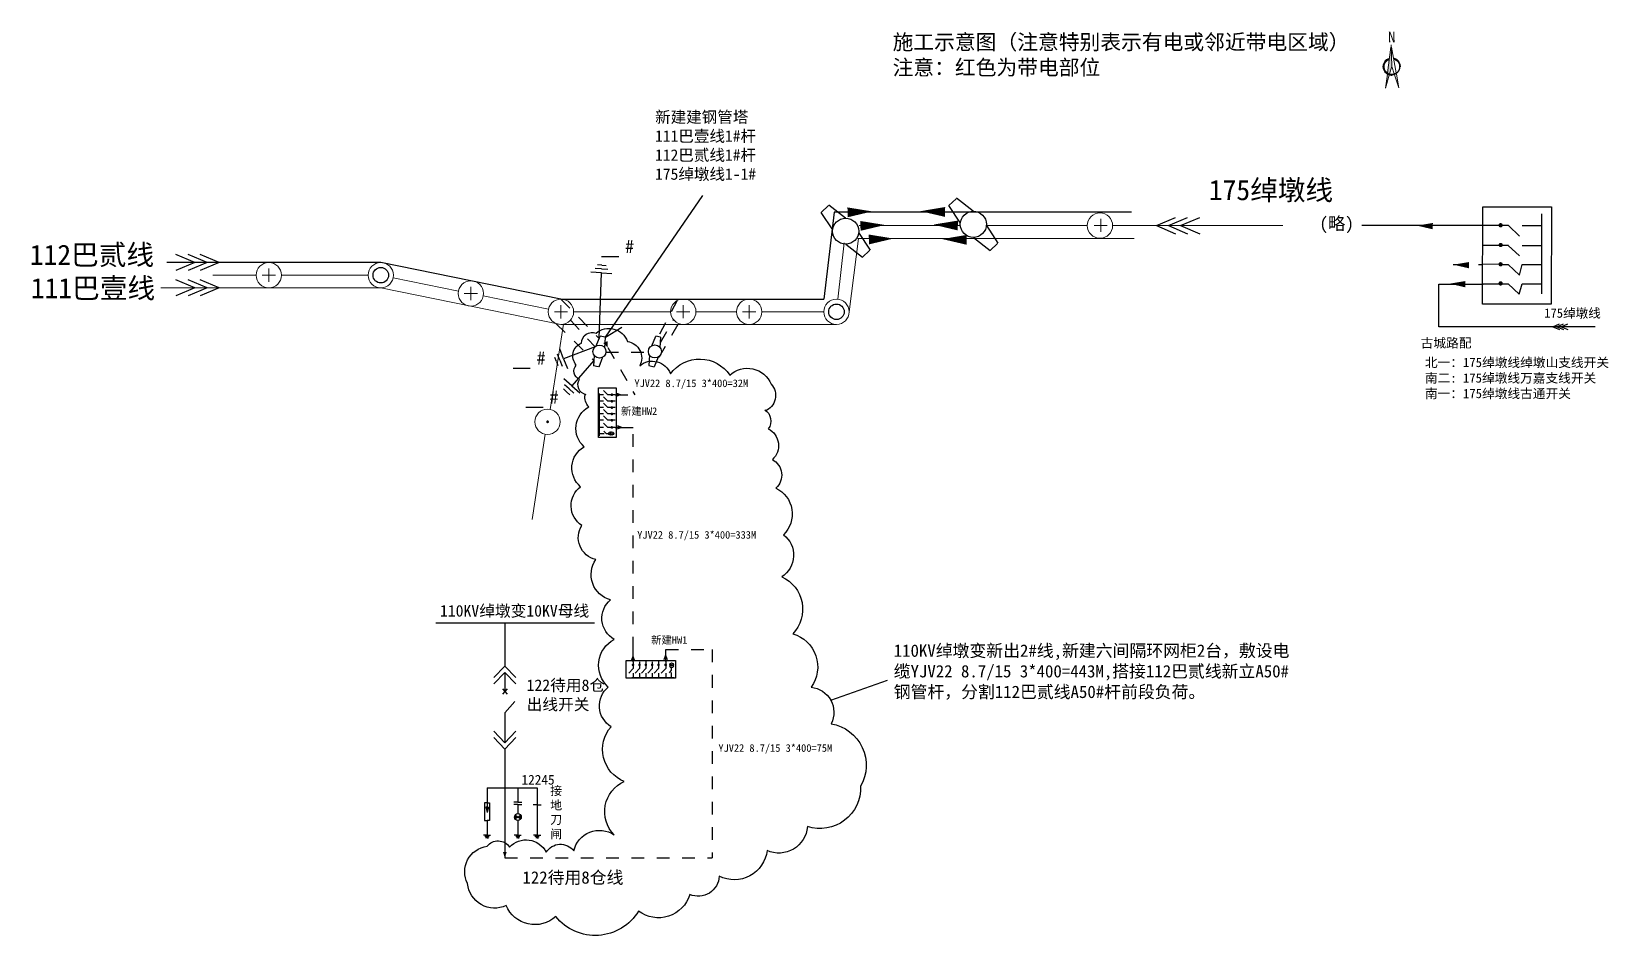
# Model space of a CAD drawing. Extents: x 181 to 914, y 111 to 146.
# Drawn here: x 902 to 914.45, y 111.21 to 118.35 of the extents above; entities outside this region: 1.
import ezdxf

# ---------------------------------------------------------------- set-up
doc = ezdxf.new("R2010")
doc.units = 0
doc.header["$LTSCALE"] = 0.2
doc.header["$MEASUREMENT"] = 0
for name, pattern in [('ACAD_ISO03W100', [30, 12, -18]), ('CENTERX2', [101.6, 63.5, -12.7, 12.7, -12.7]), ('DASHED', [0.75, 0.5, -0.25]), ('DASHED2', [9.525, 6.35, -3.175]), ('DOT', [0.25, 0, -0.25])]:
    doc.linetypes.add(name, pattern=pattern)
doc.layers.get('0').update_dxf_attribs({"linetype": 'CONTINUOUS'})
for name, color, linetype in [('交叉跨越', 6, 'DOT'), ('变压器', 1, 'CONTINUOUS'), ('同杆-并行-跨越线路', 6, 'CONTINUOUS'), ('同杆架设', 3, 'DASHED2'), ('本线路', 7, 'CONTINUOUS'), ('杆号', 7, 'CONTINUOUS'), ('标题', 7, 'CONTINUOUS'), ('线路', 7, 'CONTINUOUS')]:
    doc.layers.add(name, color=color, linetype=linetype)
doc.layers.add('跨越', color=4, linetype='CENTERX2', lineweight=9)
doc.styles.add('STYLE1', font='')
doc.styles.add('STYLE4', font='')
doc.styles.get('STYLE1').set_extended_font_data('FangSong_GB2312')
doc.styles.get('STYLE4').set_extended_font_data('FangSong_GB2312')

# ---------------------------------------------------------------- blocks, each defined once
blk = doc.blocks.new('A$C779D513D')
at = {"layer": '跨越'}
h = blk.add_hatch(color=1, dxfattribs=at)
h.paths.add_polyline_path([(2, 7.41, 0.07616), (3.02, 6.94), (4.03, 10.5), (3.79, 21.16)])
h.paths.add_polyline_path([(2.85, 6.38, -0.05961), (1.91, 6.77), (1.03, 0)])
blk.add_hatch(color=5, dxfattribs=at).paths.add_polyline_path([(4.94, 14.7), (5.05, 14.06, -6.607399), (2.86, 14.01), (2.94, 14.65, 8.4891)])
at = {"layer": '跨越', "color": 0}
for p, q in [((2, 7.41), (3.79, 21.16)), ((3.79, 21.16), (4.03, 10.5)), ((6.21, 7.51), (3.79, 21.16)), ((3.02, 6.94), (4.03, 10.5)), ((5.21, 6.99), (4.03, 10.5)), ((1.03, 0), (1.91, 6.77)), ((1.03, 0), (2.85, 6.38)), ((7.51, 0.15), (5.4, 6.43)), ((7.51, 0.15), (6.32, 6.87))]:
    blk.add_line(p, q, dxfattribs=at)
for radius, start, end in [(4.29, 104.73675, 77.86325), (3.7, 108.51229, 74.08771)]:
    blk.add_arc((4.03, 10.5), radius, start, end, dxfattribs=at)
at = {"lineweight": -2, "insert": (2.18, 27.69), "char_height": 5.27, "width": 50.4759, "attachment_point": 1, "rotation": 1.3}
blk.add_mtext('N', dxfattribs=at)
blk = doc.blocks.new('A$C58E37E2D')
at = {"layer": '标题', "color": 7}
for p, q in [((0.287, 2.033), (0, 1.769)), ((0.96, 1.541), (0.307, 2.052)), ((0.455, 1.076), (0, 1.769)), ((1.481, 0.976), (1.936, 0.283)), ((0.975, 0.511), (1.628, 0)), ((1.915, 0.264), (1.628, 0))]:
    blk.add_line(p, q, dxfattribs=at)
blk.add_circle((0.968, 1.026), 0.515, dxfattribs=at)
blk = doc.blocks.new('12')
at = {"const_width": 0.0358}
blk.add_lwpolyline([(-0.018, 0, 1), (0.018, 0, 1)], format="xyb", close=True, dxfattribs=at)

msp = doc.modelspace()

# ---------------------------------------------------------------- hatches: boundary and pattern name
h = msp.add_hatch(color=5)
h.dxf.hatch_style = 1
h.paths.add_polyline_path([(906.547, 115.903), (906.513, 115.889), (906.549, 115.851)])
h = msp.add_hatch(color=5)
h.dxf.hatch_style = 1
h.paths.add_polyline_path([(906.613, 115.499), (906.613, 115.462), (906.661, 115.481)])
h = msp.add_hatch(color=5)
h.dxf.hatch_style = 1
h.paths.add_polyline_path([(906.623, 115.242), (906.623, 115.205), (906.671, 115.223)])
h = msp.add_hatch(color=5)
h.dxf.hatch_style = 1
h.paths.add_polyline_path([(906.729, 113.382), (906.766, 113.382), (906.748, 113.43)])
h = msp.add_hatch(color=5)
h.dxf.hatch_style = 1
h.paths.add_polyline_path([(906.987, 113.391), (907.024, 113.391), (907.005, 113.439)])
msp.add_hatch(color=256).paths.add_polyline_path([(905.606, 112.225), (905.596, 112.225), (905.585, 112.225), (905.596, 112.184)])
h = msp.add_hatch(color=256)
h.paths.add_polyline_path([(905.816, 112.163, 0.146063), (905.812, 112.148, 0.146063), (905.816, 112.133), (905.839, 112.148)])
h.paths.add_polyline_path([(905.839, 112.148), (905.861, 112.133, 0.146063), (905.865, 112.148, 0.146063), (905.861, 112.163)])

# ---------------------------------------------------------------- linework, layer by layer
at = {"color": 0, "ltscale": 0.02}
for p, q in [((906.53, 115.934), (907.3, 117.052)), ((910.879, 116.815), (911.03, 116.879)), ((910.879, 116.815), (911.03, 116.751)), ((910.974, 116.815), (911.124, 116.879)), ((910.974, 116.815), (911.124, 116.751)), ((911.071, 116.815), (911.222, 116.879)), ((911.071, 116.815), (911.222, 116.751)), ((903.289, 116.524), (903.139, 116.588)), ((903.289, 116.524), (903.139, 116.46)), ((903.387, 116.524), (903.236, 116.588)), ((903.387, 116.524), (903.236, 116.46)), ((903.481, 116.524), (903.33, 116.588)), ((903.481, 116.524), (903.33, 116.46)), ((903.289, 116.324), (903.139, 116.388)), ((903.289, 116.324), (903.139, 116.26)), ((903.387, 116.324), (903.236, 116.388)), ((903.387, 116.324), (903.236, 116.26)), ((903.481, 116.324), (903.33, 116.388)), ((903.481, 116.324), (903.33, 116.26)), ((906.53, 115.934), (906.66, 116.014))]:
    msp.add_line(p, q, dxfattribs=at)
at = {"color": 1, "linetype": 'ByBlock'}
for p, q in [((913.92, 116.907), (913.919, 116.277)), ((913.768, 116.815), (913.915, 116.815)), ((913.768, 116.659), (913.915, 116.658)), ((913.657, 116.507), (913.745, 116.424)), ((913.768, 116.507), (913.915, 116.507)), ((913.657, 116.355), (913.744, 116.273)), ((913.767, 116.355), (913.915, 116.355))]:
    msp.add_line(p, q, dxfattribs=at)
at = {"color": 0}
msp.add_line((913.658, 116.815), (913.454, 116.815), dxfattribs=at)
at = {"color": 0, "linetype": 'ByBlock'}
for p, q in [((913.658, 116.815), (913.745, 116.732)), ((913.657, 116.659), (913.745, 116.576))]:
    msp.add_line(p, q, dxfattribs=at)
for p, q in [((913.66, 116.659), (913.452, 116.659)), ((905.736, 112.97), (905.816, 113.061)), ((905.736, 112.97), (905.736, 112.735)), ((905.736, 112.735), (905.649, 112.826)), ((905.736, 112.735), (905.824, 112.826)), ((905.736, 112.684), (905.649, 112.775)), ((905.736, 112.684), (905.824, 112.775)), ((905.736, 112.684), (905.736, 111.826)), ((905.596, 112.378), (905.991, 112.378)), ((905.596, 112.378), (905.596, 112.225)), ((905.839, 112.378), (905.839, 112.266)), ((905.596, 112.259), (905.575, 112.259)), ((905.575, 112.259), (905.575, 112.12)), ((905.596, 112.225), (905.585, 112.225)), ((905.585, 112.225), (905.596, 112.184)), ((905.596, 112.259), (905.616, 112.259)), ((905.596, 112.225), (905.606, 112.225)), ((905.606, 112.225), (905.596, 112.184)), ((905.616, 112.259), (905.616, 112.12)), ((905.839, 112.266), (905.806, 112.266)), ((905.839, 112.248), (905.806, 112.248)), ((905.839, 112.148), (905.816, 112.163)), ((905.839, 112.266), (905.871, 112.266)), ((905.839, 112.248), (905.839, 112.175)), ((905.839, 112.248), (905.871, 112.248)), ((905.839, 112.148), (905.861, 112.163)), ((905.575, 112.12), (905.596, 112.12)), ((905.596, 112.12), (905.596, 112.005)), ((905.616, 112.12), (905.596, 112.12)), ((905.816, 112.133), (905.839, 112.148)), ((905.861, 112.133), (905.839, 112.148)), ((905.839, 112.121), (905.839, 112.005)), ((905.596, 112.005), (905.568, 112.005)), ((905.596, 111.995), (905.579, 111.995)), ((905.596, 111.985), (905.584, 111.985)), ((905.596, 112.005), (905.624, 112.005)), ((905.596, 111.995), (905.612, 111.995)), ((905.596, 111.985), (905.607, 111.985)), ((905.839, 112.005), (905.811, 112.005)), ((905.839, 111.995), (905.822, 111.995)), ((905.839, 111.985), (905.827, 111.985)), ((905.839, 112.005), (905.866, 112.005)), ((905.839, 111.995), (905.855, 111.995)), ((905.839, 111.985), (905.85, 111.985))]:
    msp.add_line(p, q)
at = {"color": 4, "ltscale": 0.02}
for p, q in [((906.499, 116.572), (906.635, 116.572)), ((905.801, 115.69), (905.937, 115.69)), ((905.903, 115.382), (906.039, 115.382))]:
    msp.add_line(p, q, dxfattribs=at)
at = {"color": 4}
for p, q in [((906.498, 116.442), (906.414, 116.447)), ((906.5, 116.474), (906.45, 116.477)), ((906.502, 116.503), (906.468, 116.505)), ((906.481, 115.924), (906.498, 116.442)), ((906.498, 116.442), (906.582, 116.437)), ((906.5, 116.474), (906.55, 116.471)), ((906.502, 116.503), (906.536, 116.501)), ((906.143, 115.743), (906.131, 115.775)), ((906.17, 115.754), (906.152, 115.8)), ((906.2, 115.765), (906.17, 115.844)), ((906.448, 115.859), (906.2, 115.765)), ((906.143, 115.743), (906.155, 115.712)), ((906.17, 115.754), (906.188, 115.707)), ((906.2, 115.765), (906.23, 115.687)), ((906.438, 115.75), (906.264, 115.55)), ((906.224, 115.504), (906.199, 115.526)), ((906.264, 115.55), (906.201, 115.605)), ((906.243, 115.526), (906.206, 115.558)), ((906.243, 115.526), (906.281, 115.493)), ((906.264, 115.55), (906.328, 115.495)), ((906.224, 115.504), (906.25, 115.481)), ((905.991, 112.378), (905.991, 112.005)), ((905.991, 112.245), (905.959, 112.245)), ((905.991, 112.245), (906.023, 112.245)), ((905.991, 112.005), (905.963, 112.005)), ((905.991, 111.995), (905.974, 111.995)), ((905.991, 111.985), (905.98, 111.985)), ((905.991, 112.005), (906.019, 112.005)), ((905.991, 111.995), (906.008, 111.995)), ((905.991, 111.985), (906.002, 111.985))]:
    msp.add_line(p, q, dxfattribs=at)
at = {"color": 1}
for p, q in [((913.588, 116.51), (913.454, 116.507)), ((913.659, 116.352), (913.454, 116.354)), ((905.192, 113.68), (906.445, 113.68)), ((905.736, 113.68), (905.736, 113.34)), ((905.736, 113.34), (905.649, 113.249)), ((905.736, 113.34), (905.824, 113.249))]:
    msp.add_line(p, q, dxfattribs=at)
at = {"color": 1, "ltscale": 0.02}
for p, q in [((913.745, 116.424), (913.768, 116.507)), ((913.744, 116.273), (913.767, 116.355)), ((914.008, 116.017), (914.061, 116.039)), ((914.008, 116.017), (914.061, 115.995)), ((914.041, 116.017), (914.094, 116.039)), ((914.041, 116.017), (914.094, 115.995)), ((914.075, 116.017), (914.128, 116.039)), ((914.075, 116.017), (914.128, 115.995))]:
    msp.add_line(p, q, dxfattribs=at)
at = {"color": 0, "linetype": 'ACAD_ISO03W100', "ltscale": 0.02}
for p, q in [((906.179, 116.235), (906.481, 115.924)), ((907.097, 116.224), (906.946, 115.94)), ((906.14, 116.043), (906.438, 115.75)), ((906.254, 116.069), (906.448, 115.859)), ((907.102, 116.035), (906.93, 115.739)), ((906.965, 115.894), (907.068, 116.071)), ((906.534, 115.816), (906.87, 115.816))]:
    msp.add_line(p, q, dxfattribs=at)
at = {"color": 5, "linetype": 'ACAD_ISO03W100', "ltscale": 0.02}
for p, q in [((906.549, 115.853), (906.762, 115.481)), ((906.606, 115.481), (906.762, 115.481)), ((906.748, 113.469), (906.748, 115.223)), ((907.006, 113.469), (907.374, 113.469)), ((907.374, 113.469), (907.374, 111.826)), ((905.736, 111.826), (907.374, 111.826))]:
    msp.add_line(p, q, dxfattribs=at)
at = {"color": 5, "ltscale": 0.02}
for p, q in [((906.874, 115.71), (906.915, 115.701)), ((906.475, 115.144), (906.475, 115.535)), ((906.475, 115.535), (906.615, 115.535)), ((906.615, 115.535), (906.615, 115.144)), ((906.615, 115.144), (906.475, 115.144)), ((906.481, 115.175), (906.521, 115.175)), ((906.517, 115.192), (906.537, 115.175)), ((906.537, 115.175), (906.556, 115.175)), ((906.748, 113.374), (906.748, 113.469)), ((906.694, 113.384), (907.084, 113.384)), ((906.694, 113.244), (906.694, 113.384)), ((907.037, 113.285), (907.053, 113.306)), ((907.053, 113.306), (907.053, 113.324)), ((907.053, 113.249), (907.053, 113.289)), ((907.084, 113.384), (907.084, 113.244)), ((907.084, 113.244), (906.694, 113.244)), ((908.309, 113.07), (908.758, 113.227))]:
    msp.add_line(p, q, dxfattribs=at)
at = {"color": 5}
for p, q in [((906.481, 115.49), (906.481, 115.155)), ((906.515, 115.481), (906.481, 115.481)), ((906.515, 115.43), (906.481, 115.43)), ((906.55, 115.481), (906.515, 115.515)), ((906.55, 115.43), (906.515, 115.464)), ((906.55, 115.38), (906.515, 115.414)), ((906.606, 115.481), (906.55, 115.481)), ((906.606, 115.43), (906.55, 115.43)), ((906.515, 115.38), (906.481, 115.38)), ((906.515, 115.33), (906.481, 115.33)), ((906.515, 115.28), (906.481, 115.28)), ((906.55, 115.33), (906.515, 115.364)), ((906.55, 115.28), (906.515, 115.314)), ((906.607, 115.38), (906.55, 115.38)), ((906.606, 115.33), (906.55, 115.33)), ((906.608, 115.28), (906.55, 115.28)), ((906.515, 115.223), (906.481, 115.223)), ((906.55, 115.223), (906.515, 115.257)), ((906.608, 115.223), (906.55, 115.223)), ((906.748, 113.319), (906.714, 113.283)), ((906.748, 113.374), (906.748, 113.319)), ((906.748, 113.283), (906.748, 113.249)), ((906.799, 113.319), (906.765, 113.283)), ((906.799, 113.374), (906.799, 113.319)), ((906.799, 113.283), (906.799, 113.249)), ((906.849, 113.319), (906.814, 113.283)), ((906.849, 113.376), (906.849, 113.319)), ((906.849, 113.283), (906.849, 113.249)), ((906.899, 113.319), (906.864, 113.283)), ((906.899, 113.374), (906.899, 113.319)), ((906.899, 113.283), (906.899, 113.249)), ((906.949, 113.319), (906.914, 113.283)), ((906.949, 113.376), (906.949, 113.319)), ((906.949, 113.283), (906.949, 113.249)), ((907.006, 113.319), (906.971, 113.283)), ((907.006, 113.376), (907.006, 113.319)), ((907.006, 113.283), (907.006, 113.249)), ((906.738, 113.249), (907.073, 113.249))]:
    msp.add_line(p, q, dxfattribs=at)
at = {"color": 5, "ltscale": 0.001}
for p, q in [((906.608, 115.223), (906.748, 115.223)), ((907.006, 113.376), (907.006, 113.469))]:
    msp.add_line(p, q, dxfattribs=at)
at = {"color": 7}
for p, q in [((905.736, 113.289), (905.649, 113.198)), ((905.736, 113.289), (905.824, 113.198)), ((905.736, 113.289), (905.736, 113.139)), ((905.754, 113.16), (905.718, 113.118)), ((905.718, 113.16), (905.754, 113.118))]:
    msp.add_line(p, q, dxfattribs=at)
at = {"color": 0, "linetype": 'ByBlock'}
msp.add_lwpolyline([(913.454, 116.195), (913.455, 116.963), (913.997, 116.962), (913.996, 116.194)], close=True, dxfattribs=at)
at = {"color": 0, "const_width": 0.0169}
msp.add_lwpolyline([(913.588, 116.818, 1), (913.605, 116.818, 1)], format="xyb", close=True, dxfattribs=at)
at = {"color": 1, "const_width": 0.0169}
for points in [[(913.588, 116.51, 1), (913.605, 116.51, 1)], [(913.588, 116.359, 1), (913.605, 116.359, 1)]]:
    msp.add_lwpolyline(points, format="xyb", close=True, dxfattribs=at)
at = {"color": 5, "ltscale": 0.02}
for points in [[(906.377, 115.481, -0.520567), (906.325, 115.602, -0.520567), (906.3, 115.715, -0.520567), (906.341, 115.888, -0.520567), (906.457, 115.967, -0.520567), (906.704, 115.901, -0.520567), (906.801, 115.709, -0.520567), (907.043, 115.646, -0.520567), (907.511, 115.635, -0.520567), (907.839, 115.564, -0.520567), (907.79, 115.352)], [(907.789, 115.361, -0.428809), (907.816, 115.212, -0.520567), (907.848, 114.969, -0.520567), (907.876, 114.744, -0.520567), (907.936, 114.376, -0.520567), (907.922, 114.043, -0.520567), (908.009, 113.594, -0.520567), (908.154, 113.173, -0.520567), (908.313, 112.884, -0.520567), (908.545, 112.391, -0.520567), (908.125, 112.073, -0.520567), (907.806, 111.884, -0.520567), (907.429, 111.681, -0.520567), (907.197, 111.537, -0.520567), (906.791, 111.406, -0.520567), (906.138, 111.363, -0.520567), (905.747, 111.45, -0.520567), (905.442, 111.624, -0.520567), (905.596, 111.917, -0.520567), (905.773, 111.911, -0.520567), (906.063, 111.871, -0.520567), (906.28, 111.882, -0.520567), (906.599, 112.008, -0.520567), (906.679, 112.429, -0.520567), (906.576, 112.861, -0.520567), (906.553, 113.174, -0.520567), (906.599, 113.55, -0.520567), (906.57, 113.863, -0.520567), (906.455, 114.18, -0.520567), (906.344, 114.449, -0.520567), (906.334, 114.755, -0.520567), (906.362, 115.07, -0.520567), (906.399, 115.384, -0.215397), (906.369, 115.48, -0.215397)]]:
    msp.add_lwpolyline(points, format="xyb", dxfattribs=at)
at = {"color": 5, "const_width": 0.0106}
for points in [[(906.581, 115.486, 1), (906.581, 115.475, 1)], [(906.581, 115.435, 1), (906.581, 115.424, 1)], [(906.581, 115.385, 1), (906.581, 115.374, 1)], [(906.581, 115.335, 1), (906.581, 115.324, 1)], [(906.581, 115.285, 1), (906.581, 115.274, 1)], [(906.581, 115.228, 1), (906.581, 115.218, 1)], [(906.743, 113.349, 1), (906.753, 113.349, 1)], [(906.794, 113.349, 1), (906.804, 113.349, 1)], [(906.844, 113.349, 1), (906.854, 113.349, 1)], [(906.894, 113.349, 1), (906.904, 113.349, 1)], [(906.944, 113.349, 1), (906.954, 113.349, 1)], [(907, 113.349, 1), (907.011, 113.349, 1)]]:
    msp.add_lwpolyline(points, format="xyb", close=True, dxfattribs=at)
at = {"color": 5}
msp.add_lwpolyline([(905.736, 111.871, 0.0292, 0, 0), (905.736, 111.826, 0, 0, 0)], format="xyseb", dxfattribs=at)
at = {"color": 5, "ltscale": 0.02}
for centre in [(906.569, 115.175), (906.582, 115.175), (907.053, 113.351), (907.053, 113.338)]:
    msp.add_circle(centre, 0.0133, dxfattribs=at)
msp.add_circle((905.839, 112.148), 0.0269)
at = {"layer": '同杆-并行-跨越线路', "color": 1, "linetype": 'DASHED2', "ltscale": 0.2}
msp.add_line((913.589, 116.507), (913.657, 116.507), dxfattribs=at)
at = {"layer": '同杆架设', "color": 0, "lineweight": 5, "ltscale": 2.5}
for p, q in [((908.534, 116.815), (909.334, 116.815)), ((909.534, 116.815), (910.334, 116.815)), ((910.534, 116.815), (911.878, 116.815)), ((908.416, 116.678), (908.365, 116.235)), ((908.454, 116.135), (908.527, 116.714)), ((908.522, 116.714), (910.705, 116.714)), ((903.432, 116.424), (903.77, 116.424)), ((903.973, 116.424), (904.657, 116.424)), ((904.855, 116.404), (905.37, 116.299)), ((903.02, 116.324), (904.757, 116.324)), ((904.757, 116.324), (906.179, 116.035)), ((905.566, 116.26), (906.081, 116.155)), ((906.199, 116.037), (906.095, 115.364)), ((906.179, 116.035), (908.354, 116.035)), ((906.279, 116.135), (907.045, 116.135)), ((907.245, 116.135), (907.562, 116.135)), ((907.765, 116.135), (908.254, 116.135)), ((906.055, 115.169), (905.952, 114.496))]:
    msp.add_line(p, q, dxfattribs=at)
for points in [[(908.543, 116.813, 0.0775, 0, 0), (908.737, 116.82, 0, 0, 0)], [(909.312, 116.816, 0.0775, 0, 0), (909.118, 116.823, 0, 0, 0)], [(908.61, 116.706, 0.0775, 0, 0), (908.804, 116.713, 0, 0, 0)], [(909.382, 116.703, 0.0775, 0, 0), (909.189, 116.709, 0, 0, 0)]]:
    msp.add_lwpolyline(points, format="xyseb", dxfattribs=at)
at = {"layer": '本线路', "color": 0, "ltscale": 2.5}
for p, q in [((908.336, 116.92), (908.254, 116.235)), ((909.419, 116.92), (908.336, 116.92)), ((904.757, 116.524), (903.067, 116.524)), ((906.179, 116.235), (904.757, 116.524)), ((906.179, 116.235), (908.254, 116.235))]:
    msp.add_line(p, q, dxfattribs=at)
at = {"layer": '本线路', "ltscale": 2.5}
msp.add_line((910.682, 116.92), (909.419, 116.92), dxfattribs=at)
at = {"layer": '本线路', "color": 0, "ltscale": 2.5}
for points in [[(908.442, 116.92, 0.0775, 0, 0), (908.636, 116.927, 0, 0, 0)], [(909.211, 116.923, 0.0775, 0, 0), (909.017, 116.929, 0, 0, 0)]]:
    msp.add_lwpolyline(points, format="xyseb", dxfattribs=at)
at = {"layer": '标题', "color": 0, "lineweight": 5}
for p, q in [((910.387, 116.817), (910.492, 116.817)), ((910.44, 116.869), (910.44, 116.765)), ((903.821, 116.424), (903.925, 116.424)), ((903.873, 116.476), (903.873, 116.372)), ((905.416, 116.28), (905.52, 116.28)), ((905.468, 116.332), (905.468, 116.227)), ((906.179, 116.187), (906.179, 116.083)), ((907.145, 116.188), (907.145, 116.084)), ((907.665, 116.187), (907.665, 116.083)), ((906.127, 116.135), (906.231, 116.135)), ((907.092, 116.136), (907.197, 116.136)), ((907.613, 116.135), (907.718, 116.135))]:
    msp.add_line(p, q, dxfattribs=at)
at = {"layer": '标题', "color": 5, "ltscale": 0.005}
for p, q in [((906.458, 115.866), (906.489, 115.943)), ((906.527, 115.934), (906.489, 115.943)), ((906.525, 115.851), (906.53, 115.934)), ((906.896, 115.867), (906.927, 115.944)), ((906.965, 115.936), (906.927, 115.944)), ((906.963, 115.852), (906.968, 115.935)), ((906.441, 115.791), (906.436, 115.709)), ((906.508, 115.776), (906.477, 115.699)), ((906.879, 115.793), (906.874, 115.71)), ((906.946, 115.777), (906.915, 115.701)), ((906.474, 115.7), (906.436, 115.709))]:
    msp.add_line(p, q, dxfattribs=at)
at = {"layer": '标题', "color": 7}
msp.add_lwpolyline([(913.061, 116.811, 0.0496, 0, 0), (912.937, 116.815, 0, 0, 0)], format="xyseb", dxfattribs=at)
at = {"layer": '标题', "color": 1}
for points in [[(913.347, 116.503, 0.0496, 0, 0), (913.223, 116.507, 0, 0, 0)], [(913.318, 116.353, 0.0496, 0, 0), (913.194, 116.357, 0, 0, 0)]]:
    msp.add_lwpolyline(points, format="xyseb", dxfattribs=at)
at = {"layer": '标题', "color": 0, "lineweight": 5, "const_width": 0.0112}
msp.add_lwpolyline([(906.068, 115.267, 1), (906.079, 115.267, 1)], format="xyb", close=True, dxfattribs=at)
at = {"layer": '标题', "color": 0, "lineweight": 5}
for centre in [(910.434, 116.815), (903.873, 116.424), (904.757, 116.424), (905.468, 116.28), (906.179, 116.135), (907.145, 116.136), (907.665, 116.135), (908.354, 116.135), (906.073, 115.267)]:
    msp.add_circle(centre, 0.1, dxfattribs=at)
at = {"layer": '标题', "color": 5, "ltscale": 0.005}
for centre in [(906.483, 115.821), (906.921, 115.822)]:
    msp.add_circle(centre, 0.0515, dxfattribs=at)
at = {"layer": '线路', "ltscale": 0.05}
msp.add_line((913.454, 116.815), (912.501, 116.815), dxfattribs=at)
at = {"layer": '线路', "color": 1, "linetype": 'DASHED', "ltscale": 0.0008}
msp.add_line((913.223, 116.507), (913.454, 116.507), dxfattribs=at)
at = {"layer": '线路', "color": 1, "ltscale": 0.05}
for p, q in [((913.108, 116.354), (913.458, 116.354)), ((913.108, 116.017), (913.108, 116.354)), ((914.344, 116.017), (913.108, 116.017))]:
    msp.add_line(p, q, dxfattribs=at)
at = {"layer": '线路', "color": 0, "ltscale": 0.02}
msp.add_circle((904.757, 116.424), 0.0614, dxfattribs=at)
at = {"layer": '线路', "ltscale": 0.02}
msp.add_circle((908.354, 116.135), 0.0614, dxfattribs=at)

# ---------------------------------------------------------------- block references
at = {"xscale": 0.01606073659671892, "yscale": 0.01606073659671892, "zscale": 0.01606073659671892}
msp.add_blockref('A$C779D513D', (912.672, 117.901), dxfattribs=at)
at = {"color": 0, "ltscale": 0.05, "xscale": 0.2000000000000454, "yscale": 0.2000000000000454, "zscale": 0.2000000000000454}
for p in [(909.241, 116.62), (908.233, 116.566)]:
    msp.add_blockref('A$C58E37E2D', p, dxfattribs=at)
at = {"color": 0, "linetype": 'ByBlock', "xscale": 0.4724971145104357, "yscale": 0.4724971145104357, "zscale": 0.4724971145104357, "rotation": 359.942968100398}
msp.add_blockref('12', (913.597, 116.662), dxfattribs=at)

# ---------------------------------------------------------------- texts
at = {"linetype": 'Continuous', "insert": (908.797, 118.324), "char_height": 0.1202, "width": 26.54687, "attachment_point": 1, "style": 'STYLE1'}
msp.add_mtext('施工示意图（注意特别表示有电或邻近带电区域）\\P注意：红色为带电部位', dxfattribs=at)
at = {"lineweight": 5, "ltscale": 2.5, "insert": (906.922, 117.717), "char_height": 0.09, "width": 1.27678, "attachment_point": 1, "style": 'STYLE1'}
msp.add_mtext('{\\fFangSong|b0|i0|c134|p49;新建建钢管塔\\P111巴壹线1#杆\\P112巴贰线1#杆\\P\\C7;175绰墩线1-1#}', dxfattribs=at)
at = {"color": 4, "ltscale": 0.02, "char_height": 0.105, "attachment_point": 1, "style": 'STYLE4'}
for insert in [(906.685, 116.704), (905.987, 115.822), (906.089, 115.514)]:
    msp.add_mtext_dynamic_manual_height_columns('#', width=0.26306, gutter_width=2.5, heights=[0], dxfattribs=dict(at, insert=insert))
at = {"color": 1, "insert": (905.224, 113.821), "char_height": 0.091, "width": 1.24533, "attachment_point": 1}
msp.add_mtext('{\\fSimSun|b0|i0|c134|p2;110KV绰墩变10KV母线}', dxfattribs=at)
at = {"attachment_point": 1}
for s, insert, char_height, width in [('{\\fSimSun|b0|i0|c134|p2;122待用8仓\\P出线开关}', (905.908, 113.234), 0.091, 0.92316), ('{\\fSimSun|b0|i0|c134|p2;接地刀闸}', (906.095, 112.389), 0.06825, 0.14475)]:
    msp.add_mtext(s, dxfattribs=dict(at, insert=insert, char_height=char_height, width=width))
at = {"color": 7, "insert": (905.868, 112.481), "char_height": 0.07678, "width": 0.13186, "attachment_point": 1}
msp.add_mtext('{\\fSimSun|b0|i0|c134|p2;12245}', dxfattribs=at)
at = {"layer": '交叉跨越', "insert": (181.342, 145.797), "char_height": 2.5, "attachment_point": 4}
msp.add_mtext('\\A1;', dxfattribs=at)
at = {"layer": '变压器', "color": 0, "ltscale": 2.5, "attachment_point": 1, "style": 'STYLE1'}
for s, insert, char_height, width in [('{\\H0.55x;\\C7;175\\fSimSun|b0|i0|c134|p2;绰墩线}', (911.293, 117.176), 0.29092, 2.58858), ('{\\fSimSun|b0|i0|c134|p2;\\H0.55x;\\C7;(略)}', (912.166, 116.882), 0.18183, 1.61786), ('{\\H0.55x;\\C7;112\\fSimSun|b0|i0|c134|p2;巴贰线}', (901.986, 116.665), 0.29092, 2.58858), ('{\\H0.55x;\\C7;111\\fSimSun|b0|i0|c134|p2;巴壹线}', (901.994, 116.402), 0.29092, 2.58858), ('{\\H0.55x;\\C1;175\\fSimSun|b0|i0|c134|p2;绰墩线}', (913.941, 116.161), 0.13237, 1.1778)]:
    msp.add_mtext(s, dxfattribs=dict(at, insert=insert, char_height=char_height, width=width))
at = {"layer": '杆号', "color": 7, "ltscale": 0.15, "width": 3.18163, "attachment_point": 1, "style": 'STYLE1'}
for s, insert, char_height in [('{\\fSimSun|b0|i0|c134|p2;\\C5;YJV22 8.7/15 3*400=32M}', (906.759, 115.601), 0.06), ('{\\fSimSun|b0|i0|c134|p2;\\C5;新建HW2}', (906.653, 115.381), 0.06), ('{\\fSimSun|b0|i0|c134|p2;\\C5;YJV22 8.7/15 3*400=333M}', (906.781, 114.405), 0.06), ('{\\fSimSun|b0|i0|c134|p2;\\C5;新建HW1}', (906.891, 113.575), 0.06), ('{\\fSimSun|b0|i0|c134|p2;\\C5;110KV绰墩变新出2#线,新建六间隔环网柜2台，敷设电缆YJV22 8.7/15 3*400=443M,搭接112巴贰线新立A50#钢管杆，分割112巴贰线A50#杆前段负荷。}', (908.806, 113.51), 0.0975), ('{\\fSimSun|b0|i0|c134|p2;\\C5;YJV22 8.7/15 3*400=75M}', (907.422, 112.723), 0.06), ('{\\fSimSun|b0|i0|c134|p2;\\C5;122待用8仓线}', (905.875, 111.72), 0.0975)]:
    msp.add_mtext(s, dxfattribs=dict(at, insert=insert, char_height=char_height))
at = {"layer": '线路', "color": 7, "ltscale": 0.05, "char_height": 0.0735, "attachment_point": 1, "style": 'STYLE1'}
for s, insert, width in [('{\\fSimSun|b0|i0|c134|p2;古城路配}', (912.966, 115.926), 0.92844), ('{\\fSimSun|b0|i0|c134|p2;北一：}175{\\fSimSun|b0|i0|c134|p2;绰墩线绰墩山支线开关\\P南二}: 175{\\fSimSun|b0|i0|c134|p2;绰墩线万嘉支线开关\\P南一：}175{\\fSimSun|b0|i0|c134|p2;绰墩线古通开关}', (912.999, 115.772), 2.34534)]:
    msp.add_mtext(s, dxfattribs=dict(at, insert=insert, width=width))

doc.saveas('drawing.dxf')
